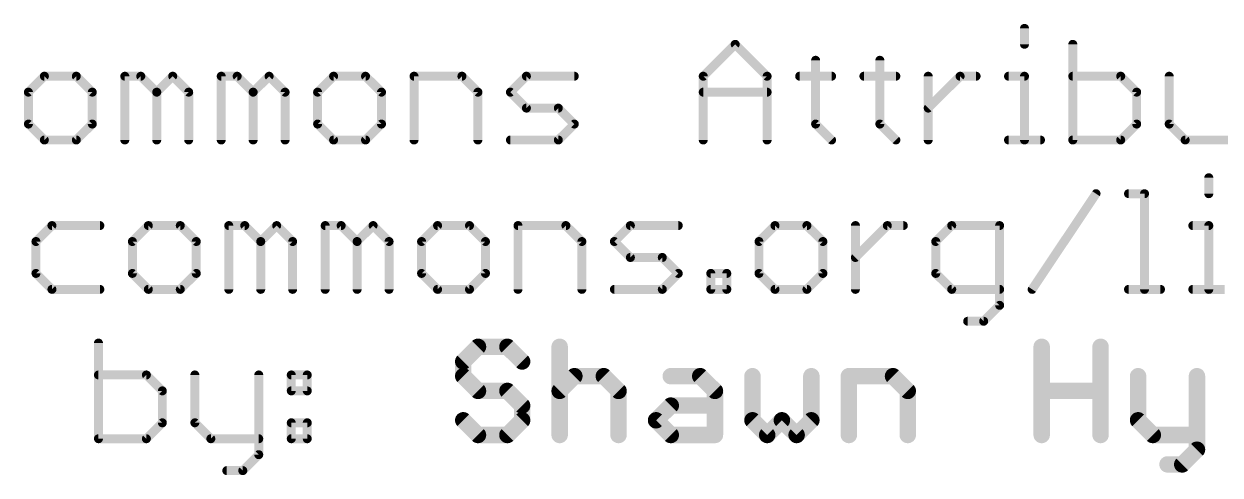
# Model space of a CAD drawing. Extents: x -38 to 87, y -12 to 48.
# Drawn here: x 24.43 to 44.74, y -11.97 to -4.3 of the extents above; entities that cross this region are included whole.
import ezdxf

# ---------------------------------------------------------------- set-up
doc = ezdxf.new("R2010")
doc.units = 0
doc.layers.add('51', color=53, linetype='CONTINUOUS')

msp = doc.modelspace()

# ---------------------------------------------------------------- linework, layer by layer
at = {"layer": '51'}
for points, const_width in [([(41.4207, -4.3756), (41.4207, -4.6468)], 0.1524), ([(35.9652, -5.1891), (36.5076, -4.6468)], 0.1524), ([(36.5076, -4.6468), (37.0499, -5.1891)], 0.1524), ([(42.241, -4.6468), (42.241, -6.2738)], 0.1524), ([(37.8736, -4.918), (37.8736, -6.0026)], 0.1524), ([(38.965, -4.918), (38.965, -6.0026)], 0.1524), ([(24.7763, -5.1891), (24.5051, -5.4603)], 0.1524), ([(25.3186, -5.1891), (24.7763, -5.1891)], 0.1524), ([(25.5898, -5.4603), (25.3186, -5.1891)], 0.1524), ([(26.1423, -6.2738), (26.1423, -5.1891)], 0.1524), ([(26.1423, -5.1891), (26.4135, -5.1891)], 0.1524), ([(26.4135, -5.1891), (26.6846, -5.4603)], 0.1524), ([(26.6846, -5.4603), (26.9558, -5.1891)], 0.1524), ([(26.9558, -5.1891), (27.227, -5.4603)], 0.1524), ([(27.7795, -6.2738), (27.7795, -5.1891)], 0.1524), ([(27.7795, -5.1891), (28.0506, -5.1891)], 0.1524), ([(28.0506, -5.1891), (28.3218, -5.4603)], 0.1524), ([(28.3218, -5.4603), (28.5929, -5.1891)], 0.1524), ([(28.5929, -5.1891), (28.8641, -5.4603)], 0.1524), ([(29.6878, -5.1891), (29.4166, -5.4603)], 0.1524), ([(30.2301, -5.1891), (29.6878, -5.1891)], 0.1524), ([(30.5013, -5.4603), (30.2301, -5.1891)], 0.1524), ([(31.0538, -6.2738), (31.0538, -5.1891)], 0.1524), ([(31.0538, -5.1891), (31.8673, -5.1891)], 0.1524), ([(31.8673, -5.1891), (32.1384, -5.4603)], 0.1524), ([(32.6909, -5.4603), (32.9621, -5.1891)], 0.1524), ([(32.9621, -5.1891), (33.7756, -5.1891)], 0.1524), ([(35.9652, -6.2738), (35.9652, -5.1891)], 0.1524), ([(37.0499, -5.1891), (37.0499, -6.2738)], 0.1524), ([(37.6024, -5.1891), (38.1447, -5.1891)], 0.1524), ([(38.6938, -5.1891), (39.2362, -5.1891)], 0.1524), ([(39.7853, -6.2738), (39.7853, -5.1891)], 0.1524), ([(39.7853, -5.7315), (40.3276, -5.1891)], 0.1524), ([(40.3276, -5.1891), (40.5988, -5.1891)], 0.1524), ([(41.1496, -5.1891), (41.4207, -5.1891)], 0.1524), ([(41.4207, -5.1891), (41.4207, -6.2738)], 0.1524), ([(43.0545, -5.1891), (42.241, -5.1891)], 0.1524), ([(43.3257, -5.4603), (43.0545, -5.1891)], 0.1524), ([(43.8782, -5.1891), (43.8782, -6.0026)], 0.1524), ([(24.5051, -5.4603), (24.5051, -6.0026)], 0.1524), ([(25.5898, -6.0026), (25.5898, -5.4603)], 0.1524), ([(26.6846, -5.4603), (26.6846, -6.2738)], 0.1524), ([(27.227, -5.4603), (27.227, -6.2738)], 0.1524), ([(28.3218, -5.4603), (28.3218, -6.2738)], 0.1524), ([(28.8641, -5.4603), (28.8641, -6.2738)], 0.1524), ([(29.4166, -5.4603), (29.4166, -6.0026)], 0.1524), ([(30.5013, -6.0026), (30.5013, -5.4603)], 0.1524), ([(32.1384, -5.4603), (32.1384, -6.2738)], 0.1524), ([(32.9621, -5.7315), (32.6909, -5.4603)], 0.1524), ([(35.9652, -5.4603), (37.0499, -5.4603)], 0.1524), ([(43.3257, -6.0026), (43.3257, -5.4603)], 0.1524), ([(33.5044, -5.7315), (32.9621, -5.7315)], 0.1524), ([(33.7756, -6.0026), (33.5044, -5.7315)], 0.1524), ([(24.5051, -6.0026), (24.7763, -6.2738)], 0.1524), ([(25.3186, -6.2738), (25.5898, -6.0026)], 0.1524), ([(29.4166, -6.0026), (29.6878, -6.2738)], 0.1524), ([(30.2301, -6.2738), (30.5013, -6.0026)], 0.1524), ([(33.5044, -6.2738), (33.7756, -6.0026)], 0.1524), ([(37.8736, -6.0026), (38.1447, -6.2738)], 0.1524), ([(38.965, -6.0026), (39.2362, -6.2738)], 0.1524), ([(43.0545, -6.2738), (43.3257, -6.0026)], 0.1524), ([(43.8782, -6.0026), (44.1493, -6.2738)], 0.1524), ([(24.7763, -6.2738), (25.3186, -6.2738)], 0.1524), ([(29.6878, -6.2738), (30.2301, -6.2738)], 0.1524), ([(32.6909, -6.2738), (33.5044, -6.2738)], 0.1524), ([(41.1496, -6.2738), (41.6919, -6.2738)], 0.1524), ([(42.241, -6.2738), (43.0545, -6.2738)], 0.1524), ([(44.1493, -6.2738), (44.9628, -6.2738)], 0.1524), ([(44.5506, -6.9156), (44.5506, -7.1868)], 0.1524), ([(41.5508, -8.8138), (42.6355, -7.1868)], 0.1524), ([(43.188, -7.1868), (43.4591, -7.1868)], 0.1524), ([(43.4591, -7.1868), (43.4591, -8.8138)], 0.1524), ([(24.9047, -7.7291), (24.6335, -8.0003)], 0.1524), ([(25.7182, -7.7291), (24.9047, -7.7291)], 0.1524), ([(26.5419, -7.7291), (26.2707, -8.0003)], 0.1524), ([(27.0842, -7.7291), (26.5419, -7.7291)], 0.1524), ([(27.3554, -8.0003), (27.0842, -7.7291)], 0.1524), ([(27.9079, -8.8138), (27.9079, -7.7291)], 0.1524), ([(27.9079, -7.7291), (28.179, -7.7291)], 0.1524), ([(28.179, -7.7291), (28.4502, -8.0003)], 0.1524), ([(28.4502, -8.0003), (28.7214, -7.7291)], 0.1524), ([(28.7214, -7.7291), (28.9925, -8.0003)], 0.1524), ([(29.545, -8.8138), (29.545, -7.7291)], 0.1524), ([(29.545, -7.7291), (29.8162, -7.7291)], 0.1524), ([(29.8162, -7.7291), (30.0873, -8.0003)], 0.1524), ([(30.0873, -8.0003), (30.3585, -7.7291)], 0.1524), ([(30.3585, -7.7291), (30.6297, -8.0003)], 0.1524), ([(31.4533, -7.7291), (31.1822, -8.0003)], 0.1524), ([(31.9957, -7.7291), (31.4533, -7.7291)], 0.1524), ([(32.2668, -8.0003), (31.9957, -7.7291)], 0.1524), ([(32.8193, -8.8138), (32.8193, -7.7291)], 0.1524), ([(32.8193, -7.7291), (33.6328, -7.7291)], 0.1524), ([(33.6328, -7.7291), (33.904, -8.0003)], 0.1524), ([(34.4565, -8.0003), (34.7276, -7.7291)], 0.1524), ([(34.7276, -7.7291), (35.5411, -7.7291)], 0.1524), ([(37.1834, -7.7291), (36.9122, -8.0003)], 0.1524), ([(37.7257, -7.7291), (37.1834, -7.7291)], 0.1524), ([(37.9969, -8.0003), (37.7257, -7.7291)], 0.1524), ([(38.5494, -8.8138), (38.5494, -7.7291)], 0.1524), ([(38.5494, -8.2715), (39.0917, -7.7291)], 0.1524), ([(39.0917, -7.7291), (39.3629, -7.7291)], 0.1524), ([(40.1848, -7.7291), (39.9137, -8.0003)], 0.1524), ([(40.9983, -7.7291), (40.1848, -7.7291)], 0.1524), ([(40.9983, -9.085), (40.9983, -7.7291)], 0.1524), ([(44.2794, -7.7291), (44.5506, -7.7291)], 0.1524), ([(44.5506, -7.7291), (44.5506, -8.8138)], 0.1524), ([(24.6335, -8.0003), (24.6335, -8.5426)], 0.1524), ([(26.2707, -8.0003), (26.2707, -8.5426)], 0.1524), ([(27.3554, -8.5426), (27.3554, -8.0003)], 0.1524), ([(28.4502, -8.0003), (28.4502, -8.8138)], 0.1524), ([(28.9925, -8.0003), (28.9925, -8.8138)], 0.1524), ([(30.0873, -8.0003), (30.0873, -8.8138)], 0.1524), ([(30.6297, -8.0003), (30.6297, -8.8138)], 0.1524), ([(31.1822, -8.0003), (31.1822, -8.5426)], 0.1524), ([(32.2668, -8.5426), (32.2668, -8.0003)], 0.1524), ([(33.904, -8.0003), (33.904, -8.8138)], 0.1524), ([(34.7276, -8.2715), (34.4565, -8.0003)], 0.1524), ([(36.9122, -8.0003), (36.9122, -8.5426)], 0.1524), ([(37.9969, -8.5426), (37.9969, -8.0003)], 0.1524), ([(39.9137, -8.0003), (39.9137, -8.5426)], 0.1524), ([(35.27, -8.2715), (34.7276, -8.2715)], 0.1524), ([(35.5411, -8.5426), (35.27, -8.2715)], 0.1524), ([(24.6335, -8.5426), (24.9047, -8.8138)], 0.1524), ([(26.2707, -8.5426), (26.5419, -8.8138)], 0.1524), ([(27.0842, -8.8138), (27.3554, -8.5426)], 0.1524), ([(31.1822, -8.5426), (31.4533, -8.8138)], 0.1524), ([(31.9957, -8.8138), (32.2668, -8.5426)], 0.1524), ([(35.27, -8.8138), (35.5411, -8.5426)], 0.1524), ([(36.0936, -8.8138), (36.0936, -8.5426)], 0.1524), ([(36.0936, -8.5426), (36.3648, -8.5426)], 0.1524), ([(36.3648, -8.5426), (36.3648, -8.8138)], 0.1524), ([(36.9122, -8.5426), (37.1834, -8.8138)], 0.1524), ([(37.7257, -8.8138), (37.9969, -8.5426)], 0.1524), ([(39.9137, -8.5426), (40.1848, -8.8138)], 0.1524), ([(24.9047, -8.8138), (25.7182, -8.8138)], 0.1524), ([(26.5419, -8.8138), (27.0842, -8.8138)], 0.1524), ([(31.4533, -8.8138), (31.9957, -8.8138)], 0.1524), ([(34.4565, -8.8138), (35.27, -8.8138)], 0.1524), ([(36.3648, -8.8138), (36.0936, -8.8138)], 0.1524), ([(37.1834, -8.8138), (37.7257, -8.8138)], 0.1524), ([(40.1848, -8.8138), (40.9983, -8.8138)], 0.1524), ([(43.188, -8.8138), (43.7303, -8.8138)], 0.1524), ([(44.2794, -8.8138), (44.8217, -8.8138)], 0.1524), ([(40.7272, -9.3561), (40.9983, -9.085)], 0.1524), ([(40.456, -9.3561), (40.7272, -9.3561)], 0.1524), ([(25.6949, -9.7268), (25.6949, -11.3538)], 0.1524), ([(32.1397, -9.7904), (31.8897, -10.0404)], 0.2794), ([(32.6396, -9.7904), (32.1397, -9.7904)], 0.2794), ([(32.8896, -10.0404), (32.6396, -9.7904)], 0.2794), ([(33.5269, -9.7904), (33.5269, -11.2903)], 0.2794), ([(41.7126, -11.2903), (41.7126, -9.7904)], 0.2794), ([(42.7126, -9.7904), (42.7126, -11.2903)], 0.2794), ([(31.8897, -10.0404), (31.8897, -10.2904)], 0.2794), ([(31.8897, -10.2904), (32.1397, -10.5404)], 0.2794), ([(33.5269, -10.5404), (33.7768, -10.2904)], 0.2794), ([(33.7768, -10.2904), (34.2768, -10.2904)], 0.2794), ([(34.2768, -10.2904), (34.5268, -10.5404)], 0.2794), ([(35.414, -10.2904), (35.914, -10.2904)], 0.2794), ([(35.914, -10.2904), (36.1639, -10.5404)], 0.2794), ([(36.8012, -10.2904), (36.8012, -11.0403)], 0.2794), ([(37.8011, -11.0403), (37.8011, -10.2904)], 0.2794), ([(38.4383, -11.2903), (38.4383, -10.2904)], 0.2794), ([(38.4383, -10.2904), (39.1883, -10.2904)], 0.2794), ([(39.1883, -10.2904), (39.4382, -10.5404)], 0.2794), ([(43.3498, -10.2904), (43.3498, -11.0403)], 0.2794), ([(44.3497, -10.2904), (44.3497, -11.5403)], 0.2794), ([(26.5084, -10.2691), (25.6949, -10.2691)], 0.1524), ([(26.7795, -10.5403), (26.5084, -10.2691)], 0.1524), ([(27.332, -10.2691), (27.332, -11.0826)], 0.1524), ([(28.4167, -10.2691), (28.4167, -11.625)], 0.1524), ([(28.9692, -10.2691), (29.2404, -10.2691)], 0.1524), ([(28.9692, -10.5403), (28.9692, -10.2691)], 0.1524), ([(29.2404, -10.2691), (29.2404, -10.5403)], 0.1524), ([(26.7795, -11.0826), (26.7795, -10.5403)], 0.1524), ([(29.2404, -10.5403), (28.9692, -10.5403)], 0.1524), ([(32.1397, -10.5404), (32.6396, -10.5404)], 0.2794), ([(32.6396, -10.5404), (32.8896, -10.7903)], 0.2794), ([(34.5268, -10.5404), (34.5268, -11.2903)], 0.2794), ([(36.1639, -10.5404), (36.1639, -11.2903)], 0.2794), ([(39.4382, -10.5404), (39.4382, -11.2903)], 0.2794), ([(41.7126, -10.5404), (42.7126, -10.5404)], 0.2794), ([(32.8896, -10.7903), (32.8896, -11.0403)], 0.2794), ([(35.164, -11.0403), (35.414, -10.7903)], 0.2794), ([(35.414, -10.7903), (36.1639, -10.7903)], 0.2794), ([(32.1397, -11.2903), (31.8897, -11.0403)], 0.2794), ([(32.8896, -11.0403), (32.6396, -11.2903)], 0.2794), ([(35.414, -11.2903), (35.164, -11.0403)], 0.2794), ([(36.8012, -11.0403), (37.0511, -11.2903)], 0.2794), ([(37.0511, -11.2903), (37.3011, -11.0403)], 0.2794), ([(37.3011, -11.0403), (37.5511, -11.2903)], 0.2794), ([(37.5511, -11.2903), (37.8011, -11.0403)], 0.2794), ([(43.3498, -11.0403), (43.5998, -11.2903)], 0.2794), ([(26.5084, -11.3538), (26.7795, -11.0826)], 0.1524), ([(27.332, -11.0826), (27.6032, -11.3538)], 0.1524), ([(28.9692, -11.0826), (29.2404, -11.0826)], 0.1524), ([(28.9692, -11.3538), (28.9692, -11.0826)], 0.1524), ([(29.2404, -11.0826), (29.2404, -11.3538)], 0.1524), ([(32.6396, -11.2903), (32.1397, -11.2903)], 0.2794), ([(36.1639, -11.2903), (35.414, -11.2903)], 0.2794), ([(43.5998, -11.2903), (44.3497, -11.2903)], 0.2794), ([(25.6949, -11.3538), (26.5084, -11.3538)], 0.1524), ([(27.6032, -11.3538), (28.4167, -11.3538)], 0.1524), ([(29.2404, -11.3538), (28.9692, -11.3538)], 0.1524), ([(28.4167, -11.625), (28.1455, -11.8961)], 0.1524), ([(44.3497, -11.5403), (44.0997, -11.7903)], 0.2794), ([(44.0997, -11.7903), (43.8498, -11.7903)], 0.2794), ([(28.1455, -11.8961), (27.8744, -11.8961)], 0.1524)]:
    msp.add_lwpolyline(points, dxfattribs=dict(at, const_width=const_width))
for points, const_width in [([(41.4588, -4.3756, 1), (41.3826, -4.3756)], 0.0762), ([(36.5345, -4.6199, 1), (36.4806, -4.6738)], 0.0762), ([(36.5345, -4.6738, 1), (36.4806, -4.6199)], 0.0762), ([(41.3826, -4.6468, 1), (41.4588, -4.6468)], 0.0762), ([(42.2791, -4.6468, 1), (42.2029, -4.6468)], 0.0762), ([(37.9117, -4.918, 1), (37.8355, -4.918)], 0.0762), ([(39.0031, -4.918, 1), (38.9269, -4.918)], 0.0762), ([(24.7763, -5.151, 1), (24.7763, -5.2272)], 0.0762), ([(24.8032, -5.2161, 1), (24.7494, -5.1622)], 0.0762), ([(25.3456, -5.1622, 1), (25.2917, -5.2161)], 0.0762), ([(25.3186, -5.2272, 1), (25.3186, -5.151)], 0.0762), ([(26.1804, -5.1891, 1), (26.1042, -5.1891)], 0.0762), ([(26.1423, -5.151, 1), (26.1423, -5.2272)], 0.0762), ([(26.4404, -5.1622, 1), (26.3865, -5.2161)], 0.0762), ([(26.4135, -5.2272, 1), (26.4135, -5.151)], 0.0762), ([(26.9827, -5.1622, 1), (26.9288, -5.2161)], 0.0762), ([(26.9827, -5.2161, 1), (26.9288, -5.1622)], 0.0762), ([(27.8176, -5.1891, 1), (27.7414, -5.1891)], 0.0762), ([(27.7795, -5.151, 1), (27.7795, -5.2272)], 0.0762), ([(28.0776, -5.1622, 1), (28.0237, -5.2161)], 0.0762), ([(28.0506, -5.2272, 1), (28.0506, -5.151)], 0.0762), ([(28.6199, -5.1622, 1), (28.566, -5.2161)], 0.0762), ([(28.6199, -5.2161, 1), (28.566, -5.1622)], 0.0762), ([(29.6878, -5.151, 1), (29.6878, -5.2272)], 0.0762), ([(29.7147, -5.2161, 1), (29.6608, -5.1622)], 0.0762), ([(30.257, -5.1622, 1), (30.2032, -5.2161)], 0.0762), ([(30.2301, -5.2272, 1), (30.2301, -5.151)], 0.0762), ([(31.0919, -5.1891, 1), (31.0157, -5.1891)], 0.0762), ([(31.0538, -5.151, 1), (31.0538, -5.2272)], 0.0762), ([(31.8942, -5.1622, 1), (31.8403, -5.2161)], 0.0762), ([(31.8673, -5.2272, 1), (31.8673, -5.151)], 0.0762), ([(32.9621, -5.151, 1), (32.9621, -5.2272)], 0.0762), ([(32.989, -5.2161, 1), (32.9351, -5.1622)], 0.0762), ([(33.7756, -5.2272, 1), (33.7756, -5.151)], 0.0762), ([(36.0033, -5.1891, 1), (35.9271, -5.1891)], 0.0762), ([(35.9383, -5.1622, 1), (35.9922, -5.2161)], 0.0762), ([(37.088, -5.1891, 1), (37.0118, -5.1891)], 0.0762), ([(37.0229, -5.2161, 1), (37.0768, -5.1622)], 0.0762), ([(37.6024, -5.151, 1), (37.6024, -5.2272)], 0.0762), ([(38.1447, -5.2272, 1), (38.1447, -5.151)], 0.0762), ([(38.6938, -5.151, 1), (38.6938, -5.2272)], 0.0762), ([(39.2362, -5.2272, 1), (39.2362, -5.151)], 0.0762), ([(39.8234, -5.1891, 1), (39.7472, -5.1891)], 0.0762), ([(40.3276, -5.151, 1), (40.3276, -5.2272)], 0.0762), ([(40.3545, -5.2161, 1), (40.3006, -5.1622)], 0.0762), ([(40.5988, -5.2272, 1), (40.5988, -5.151)], 0.0762), ([(41.1496, -5.151, 1), (41.1496, -5.2272)], 0.0762), ([(41.4588, -5.1891, 1), (41.3826, -5.1891)], 0.0762), ([(41.4207, -5.2272, 1), (41.4207, -5.151)], 0.0762), ([(42.241, -5.151, 1), (42.241, -5.2272)], 0.0762), ([(43.0814, -5.1622, 1), (43.0275, -5.2161)], 0.0762), ([(43.0545, -5.2272, 1), (43.0545, -5.151)], 0.0762), ([(43.9163, -5.1891, 1), (43.8401, -5.1891)], 0.0762), ([(24.5432, -5.4603, 1), (24.467, -5.4603)], 0.0762), ([(24.4782, -5.4334, 1), (24.5321, -5.4872)], 0.0762), ([(25.6279, -5.4603, 1), (25.5517, -5.4603)], 0.0762), ([(25.5629, -5.4872, 1), (25.6167, -5.4334)], 0.0762), ([(26.7227, -5.4603, 1), (26.6465, -5.4603)], 0.0762), ([(26.6577, -5.4334, 1), (26.7116, -5.4872)], 0.0762), ([(26.6577, -5.4872, 1), (26.7116, -5.4334)], 0.0762), ([(27.2651, -5.4603, 1), (27.1889, -5.4603)], 0.0762), ([(27.2, -5.4872, 1), (27.2539, -5.4334)], 0.0762), ([(28.3599, -5.4603, 1), (28.2837, -5.4603)], 0.0762), ([(28.2948, -5.4334, 1), (28.3487, -5.4872)], 0.0762), ([(28.2948, -5.4872, 1), (28.3487, -5.4334)], 0.0762), ([(28.9022, -5.4603, 1), (28.826, -5.4603)], 0.0762), ([(28.8372, -5.4872, 1), (28.8911, -5.4334)], 0.0762), ([(29.4547, -5.4603, 1), (29.3785, -5.4603)], 0.0762), ([(29.3897, -5.4334, 1), (29.4435, -5.4872)], 0.0762), ([(30.5394, -5.4603, 1), (30.4632, -5.4603)], 0.0762), ([(30.4743, -5.4872, 1), (30.5282, -5.4334)], 0.0762), ([(32.1765, -5.4603, 1), (32.1003, -5.4603)], 0.0762), ([(32.1115, -5.4872, 1), (32.1654, -5.4334)], 0.0762), ([(32.7179, -5.4334, 1), (32.664, -5.4872)], 0.0762), ([(32.664, -5.4334, 1), (32.7179, -5.4872)], 0.0762), ([(35.9652, -5.4222, 1), (35.9652, -5.4984)], 0.0762), ([(37.0499, -5.4984, 1), (37.0499, -5.4222)], 0.0762), ([(43.3638, -5.4603, 1), (43.2876, -5.4603)], 0.0762), ([(43.2987, -5.4872, 1), (43.3526, -5.4334)], 0.0762), ([(32.9621, -5.6934, 1), (32.9621, -5.7696)], 0.0762), ([(32.9351, -5.7584, 1), (32.989, -5.7045)], 0.0762), ([(33.5314, -5.7045, 1), (33.4775, -5.7584)], 0.0762), ([(33.5044, -5.7696, 1), (33.5044, -5.6934)], 0.0762), ([(39.7583, -5.7045, 1), (39.8122, -5.7584)], 0.0762), ([(24.5321, -5.9757, 1), (24.4782, -6.0296)], 0.0762), ([(24.467, -6.0026, 1), (24.5432, -6.0026)], 0.0762), ([(25.5517, -6.0026, 1), (25.6279, -6.0026)], 0.0762), ([(25.6167, -6.0296, 1), (25.5629, -5.9757)], 0.0762), ([(29.4435, -5.9757, 1), (29.3897, -6.0296)], 0.0762), ([(29.3785, -6.0026, 1), (29.4547, -6.0026)], 0.0762), ([(30.4632, -6.0026, 1), (30.5394, -6.0026)], 0.0762), ([(30.5282, -6.0296, 1), (30.4743, -5.9757)], 0.0762), ([(33.8025, -6.0296, 1), (33.7486, -5.9757)], 0.0762), ([(33.7486, -6.0296, 1), (33.8025, -5.9757)], 0.0762), ([(37.9005, -5.9757, 1), (37.8466, -6.0296)], 0.0762), ([(37.8355, -6.0026, 1), (37.9117, -6.0026)], 0.0762), ([(38.9919, -5.9757, 1), (38.938, -6.0296)], 0.0762), ([(38.9269, -6.0026, 1), (39.0031, -6.0026)], 0.0762), ([(43.2876, -6.0026, 1), (43.3638, -6.0026)], 0.0762), ([(43.3526, -6.0296, 1), (43.2987, -5.9757)], 0.0762), ([(43.9051, -5.9757, 1), (43.8512, -6.0296)], 0.0762), ([(43.8401, -6.0026, 1), (43.9163, -6.0026)], 0.0762), ([(24.7763, -6.2357, 1), (24.7763, -6.3119)], 0.0762), ([(24.7494, -6.3007, 1), (24.8032, -6.2469)], 0.0762), ([(25.2917, -6.2469, 1), (25.3456, -6.3007)], 0.0762), ([(25.3186, -6.3119, 1), (25.3186, -6.2357)], 0.0762), ([(26.1042, -6.2738, 1), (26.1804, -6.2738)], 0.0762), ([(26.6465, -6.2738, 1), (26.7227, -6.2738)], 0.0762), ([(27.1889, -6.2738, 1), (27.2651, -6.2738)], 0.0762), ([(27.7414, -6.2738, 1), (27.8176, -6.2738)], 0.0762), ([(28.2837, -6.2738, 1), (28.3599, -6.2738)], 0.0762), ([(28.826, -6.2738, 1), (28.9022, -6.2738)], 0.0762), ([(29.6878, -6.2357, 1), (29.6878, -6.3119)], 0.0762), ([(29.6608, -6.3007, 1), (29.7147, -6.2469)], 0.0762), ([(30.2032, -6.2469, 1), (30.257, -6.3007)], 0.0762), ([(30.2301, -6.3119, 1), (30.2301, -6.2357)], 0.0762), ([(31.0157, -6.2738, 1), (31.0919, -6.2738)], 0.0762), ([(32.1003, -6.2738, 1), (32.1765, -6.2738)], 0.0762), ([(32.6909, -6.2357, 1), (32.6909, -6.3119)], 0.0762), ([(33.4775, -6.2469, 1), (33.5314, -6.3007)], 0.0762), ([(33.5044, -6.3119, 1), (33.5044, -6.2357)], 0.0762), ([(35.9271, -6.2738, 1), (36.0033, -6.2738)], 0.0762), ([(37.0118, -6.2738, 1), (37.088, -6.2738)], 0.0762), ([(38.1178, -6.3007, 1), (38.1717, -6.2469)], 0.0762), ([(39.2092, -6.3007, 1), (39.2631, -6.2469)], 0.0762), ([(39.7472, -6.2738, 1), (39.8234, -6.2738)], 0.0762), ([(41.1496, -6.2357, 1), (41.1496, -6.3119)], 0.0762), ([(41.3826, -6.2738, 1), (41.4588, -6.2738)], 0.0762), ([(41.6919, -6.3119, 1), (41.6919, -6.2357)], 0.0762), ([(42.241, -6.2357, 1), (42.241, -6.3119)], 0.0762), ([(42.2029, -6.2738, 1), (42.2791, -6.2738)], 0.0762), ([(43.0276, -6.2469, 1), (43.0814, -6.3007)], 0.0762), ([(43.0545, -6.3119, 1), (43.0545, -6.2357)], 0.0762), ([(44.1493, -6.2357, 1), (44.1493, -6.3119)], 0.0762), ([(44.1224, -6.3007, 1), (44.1763, -6.2469)], 0.0762), ([(44.5887, -6.9156, 1), (44.5125, -6.9156)], 0.0762), ([(42.6672, -7.2079, 1), (42.6038, -7.1657)], 0.0762), ([(43.188, -7.1487, 1), (43.188, -7.2249)], 0.0762), ([(43.4972, -7.1868, 1), (43.421, -7.1868)], 0.0762), ([(43.4591, -7.2249, 1), (43.4591, -7.1487)], 0.0762), ([(44.5125, -7.1868, 1), (44.5887, -7.1868)], 0.0762), ([(24.9047, -7.691, 1), (24.9047, -7.7672)], 0.0762), ([(24.9316, -7.7561, 1), (24.8778, -7.7022)], 0.0762), ([(25.7182, -7.7672, 1), (25.7182, -7.691)], 0.0762), ([(26.5419, -7.691, 1), (26.5419, -7.7672)], 0.0762), ([(26.5688, -7.7561, 1), (26.5149, -7.7022)], 0.0762), ([(27.1111, -7.7022, 1), (27.0573, -7.7561)], 0.0762), ([(27.0842, -7.7672, 1), (27.0842, -7.691)], 0.0762), ([(27.946, -7.7291, 1), (27.8698, -7.7291)], 0.0762), ([(27.9079, -7.691, 1), (27.9079, -7.7672)], 0.0762), ([(28.206, -7.7022, 1), (28.1521, -7.7561)], 0.0762), ([(28.179, -7.7672, 1), (28.179, -7.691)], 0.0762), ([(28.7483, -7.7022, 1), (28.6944, -7.7561)], 0.0762), ([(28.7483, -7.7561, 1), (28.6944, -7.7022)], 0.0762), ([(29.5831, -7.7291, 1), (29.5069, -7.7291)], 0.0762), ([(29.545, -7.691, 1), (29.545, -7.7672)], 0.0762), ([(29.8431, -7.7022, 1), (29.7892, -7.7561)], 0.0762), ([(29.8162, -7.7672, 1), (29.8162, -7.691)], 0.0762), ([(30.3854, -7.7022, 1), (30.3316, -7.7561)], 0.0762), ([(30.3854, -7.7561, 1), (30.3316, -7.7022)], 0.0762), ([(31.4533, -7.691, 1), (31.4533, -7.7672)], 0.0762), ([(31.4803, -7.7561, 1), (31.4264, -7.7022)], 0.0762), ([(32.0226, -7.7022, 1), (31.9687, -7.7561)], 0.0762), ([(31.9957, -7.7672, 1), (31.9957, -7.691)], 0.0762), ([(32.8574, -7.7291, 1), (32.7812, -7.7291)], 0.0762), ([(32.8193, -7.691, 1), (32.8193, -7.7672)], 0.0762), ([(33.6598, -7.7022, 1), (33.6059, -7.7561)], 0.0762), ([(33.6328, -7.7672, 1), (33.6328, -7.691)], 0.0762), ([(34.7276, -7.691, 1), (34.7276, -7.7672)], 0.0762), ([(34.7546, -7.7561, 1), (34.7007, -7.7022)], 0.0762), ([(35.5411, -7.7672, 1), (35.5411, -7.691)], 0.0762), ([(37.1834, -7.691, 1), (37.1834, -7.7672)], 0.0762), ([(37.2103, -7.7561, 1), (37.1564, -7.7022)], 0.0762), ([(37.7527, -7.7022, 1), (37.6988, -7.7561)], 0.0762), ([(37.7257, -7.7672, 1), (37.7257, -7.691)], 0.0762), ([(38.5875, -7.7291, 1), (38.5113, -7.7291)], 0.0762), ([(39.0917, -7.691, 1), (39.0917, -7.7672)], 0.0762), ([(39.1186, -7.7561, 1), (39.0648, -7.7022)], 0.0762), ([(39.3629, -7.7672, 1), (39.3629, -7.691)], 0.0762), ([(40.1848, -7.691, 1), (40.1848, -7.7672)], 0.0762), ([(40.2118, -7.7561, 1), (40.1579, -7.7022)], 0.0762), ([(41.0364, -7.7291, 1), (40.9602, -7.7291)], 0.0762), ([(40.9983, -7.7672, 1), (40.9983, -7.691)], 0.0762), ([(44.2794, -7.691, 1), (44.2794, -7.7672)], 0.0762), ([(44.5887, -7.7291, 1), (44.5125, -7.7291)], 0.0762), ([(44.5506, -7.7672, 1), (44.5506, -7.691)], 0.0762), ([(24.6716, -8.0003, 1), (24.5954, -8.0003)], 0.0762), ([(24.6066, -7.9734, 1), (24.6605, -8.0272)], 0.0762), ([(26.3088, -8.0003, 1), (26.2326, -8.0003)], 0.0762), ([(26.2438, -7.9734, 1), (26.2976, -8.0272)], 0.0762), ([(27.3935, -8.0003, 1), (27.3173, -8.0003)], 0.0762), ([(27.3284, -8.0272, 1), (27.3823, -7.9734)], 0.0762), ([(28.4883, -8.0003, 1), (28.4121, -8.0003)], 0.0762), ([(28.4232, -7.9734, 1), (28.4771, -8.0272)], 0.0762), ([(28.4232, -8.0272, 1), (28.4771, -7.9734)], 0.0762), ([(29.0306, -8.0003, 1), (28.9544, -8.0003)], 0.0762), ([(28.9656, -8.0272, 1), (29.0195, -7.9734)], 0.0762), ([(30.1254, -8.0003, 1), (30.0492, -8.0003)], 0.0762), ([(30.0604, -7.9734, 1), (30.1143, -8.0272)], 0.0762), ([(30.0604, -8.0272, 1), (30.1143, -7.9734)], 0.0762), ([(30.6678, -8.0003, 1), (30.5916, -8.0003)], 0.0762), ([(30.6027, -8.0272, 1), (30.6566, -7.9734)], 0.0762), ([(31.2203, -8.0003, 1), (31.1441, -8.0003)], 0.0762), ([(31.1552, -7.9734, 1), (31.2091, -8.0272)], 0.0762), ([(32.3049, -8.0003, 1), (32.2287, -8.0003)], 0.0762), ([(32.2399, -8.0272, 1), (32.2938, -7.9734)], 0.0762), ([(33.9421, -8.0003, 1), (33.8659, -8.0003)], 0.0762), ([(33.877, -8.0272, 1), (33.9309, -7.9734)], 0.0762), ([(34.4834, -7.9734, 1), (34.4295, -8.0272)], 0.0762), ([(34.4295, -7.9734, 1), (34.4834, -8.0272)], 0.0762), ([(36.9503, -8.0003, 1), (36.8741, -8.0003)], 0.0762), ([(36.8853, -7.9734, 1), (36.9392, -8.0272)], 0.0762), ([(38.035, -8.0003, 1), (37.9588, -8.0003)], 0.0762), ([(37.9699, -8.0272, 1), (38.0238, -7.9734)], 0.0762), ([(39.9518, -8.0003, 1), (39.8756, -8.0003)], 0.0762), ([(39.8867, -7.9734, 1), (39.9406, -8.0272)], 0.0762), ([(34.7276, -8.2334, 1), (34.7276, -8.3096)], 0.0762), ([(34.7007, -8.2984, 1), (34.7546, -8.2445)], 0.0762), ([(35.2969, -8.2445, 1), (35.243, -8.2984)], 0.0762), ([(35.27, -8.3096, 1), (35.27, -8.2334)], 0.0762), ([(38.5224, -8.2445, 1), (38.5763, -8.2984)], 0.0762), ([(24.6605, -8.5157, 1), (24.6066, -8.5696)], 0.0762), ([(24.5954, -8.5426, 1), (24.6716, -8.5426)], 0.0762), ([(26.2976, -8.5157, 1), (26.2438, -8.5696)], 0.0762), ([(26.2326, -8.5426, 1), (26.3088, -8.5426)], 0.0762), ([(27.3173, -8.5426, 1), (27.3935, -8.5426)], 0.0762), ([(27.3823, -8.5696, 1), (27.3284, -8.5157)], 0.0762), ([(31.2091, -8.5157, 1), (31.1552, -8.5696)], 0.0762), ([(31.1441, -8.5426, 1), (31.2203, -8.5426)], 0.0762), ([(32.2287, -8.5426, 1), (32.3049, -8.5426)], 0.0762), ([(32.2938, -8.5696, 1), (32.2399, -8.5157)], 0.0762), ([(35.5681, -8.5696, 1), (35.5142, -8.5157)], 0.0762), ([(35.5142, -8.5696, 1), (35.5681, -8.5157)], 0.0762), ([(36.1317, -8.5426, 1), (36.0555, -8.5426)], 0.0762), ([(36.0936, -8.5045, 1), (36.0936, -8.5807)], 0.0762), ([(36.4029, -8.5426, 1), (36.3267, -8.5426)], 0.0762), ([(36.3648, -8.5807, 1), (36.3648, -8.5045)], 0.0762), ([(36.9392, -8.5157, 1), (36.8853, -8.5696)], 0.0762), ([(36.8741, -8.5426, 1), (36.9503, -8.5426)], 0.0762), ([(37.9588, -8.5426, 1), (38.035, -8.5426)], 0.0762), ([(38.0238, -8.5696, 1), (37.9699, -8.5157)], 0.0762), ([(39.9406, -8.5157, 1), (39.8867, -8.5696)], 0.0762), ([(39.8756, -8.5426, 1), (39.9518, -8.5426)], 0.0762), ([(24.9047, -8.7757, 1), (24.9047, -8.8519)], 0.0762), ([(24.8778, -8.8407, 1), (24.9316, -8.7869)], 0.0762), ([(25.7182, -8.8519, 1), (25.7182, -8.7757)], 0.0762), ([(26.5419, -8.7757, 1), (26.5419, -8.8519)], 0.0762), ([(26.5149, -8.8407, 1), (26.5688, -8.7869)], 0.0762), ([(27.0573, -8.7869, 1), (27.1111, -8.8407)], 0.0762), ([(27.0842, -8.8519, 1), (27.0842, -8.7757)], 0.0762), ([(27.8698, -8.8138, 1), (27.946, -8.8138)], 0.0762), ([(28.4121, -8.8138, 1), (28.4883, -8.8138)], 0.0762), ([(28.9544, -8.8138, 1), (29.0306, -8.8138)], 0.0762), ([(29.5069, -8.8138, 1), (29.5831, -8.8138)], 0.0762), ([(30.0492, -8.8138, 1), (30.1254, -8.8138)], 0.0762), ([(30.5916, -8.8138, 1), (30.6678, -8.8138)], 0.0762), ([(31.4533, -8.7757, 1), (31.4533, -8.8519)], 0.0762), ([(31.4264, -8.8407, 1), (31.4803, -8.7869)], 0.0762), ([(31.9687, -8.7869, 1), (32.0226, -8.8407)], 0.0762), ([(31.9957, -8.8519, 1), (31.9957, -8.7757)], 0.0762), ([(32.7812, -8.8138, 1), (32.8574, -8.8138)], 0.0762), ([(33.8659, -8.8138, 1), (33.9421, -8.8138)], 0.0762), ([(34.4565, -8.7757, 1), (34.4565, -8.8519)], 0.0762), ([(35.243, -8.7869, 1), (35.2969, -8.8407)], 0.0762), ([(35.27, -8.8519, 1), (35.27, -8.7757)], 0.0762), ([(36.0936, -8.7757, 1), (36.0936, -8.8519)], 0.0762), ([(36.0555, -8.8138, 1), (36.1317, -8.8138)], 0.0762), ([(36.3267, -8.8138, 1), (36.4029, -8.8138)], 0.0762), ([(36.3648, -8.8519, 1), (36.3648, -8.7757)], 0.0762), ([(37.1834, -8.7757, 1), (37.1834, -8.8519)], 0.0762), ([(37.1564, -8.8407, 1), (37.2103, -8.7869)], 0.0762), ([(37.6988, -8.7869, 1), (37.7526, -8.8407)], 0.0762), ([(37.7257, -8.8519, 1), (37.7257, -8.7757)], 0.0762), ([(38.5113, -8.8138, 1), (38.5875, -8.8138)], 0.0762), ([(40.1848, -8.7757, 1), (40.1848, -8.8519)], 0.0762), ([(40.1579, -8.8407, 1), (40.2118, -8.7869)], 0.0762), ([(40.9983, -8.8519, 1), (40.9983, -8.7757)], 0.0762), ([(41.5191, -8.7927, 1), (41.5825, -8.8349)], 0.0762), ([(43.188, -8.7757, 1), (43.188, -8.8519)], 0.0762), ([(43.421, -8.8138, 1), (43.4972, -8.8138)], 0.0762), ([(43.7303, -8.8519, 1), (43.7303, -8.7757)], 0.0762), ([(44.2794, -8.7757, 1), (44.2794, -8.8519)], 0.0762), ([(44.5125, -8.8138, 1), (44.5887, -8.8138)], 0.0762), ([(40.9602, -9.085, 1), (41.0364, -9.085)], 0.0762), ([(41.0253, -9.1119, 1), (40.9714, -9.058)], 0.0762), ([(40.456, -9.318, 1), (40.456, -9.3942)], 0.0762), ([(40.7002, -9.3292, 1), (40.7541, -9.3831)], 0.0762), ([(40.7272, -9.3942, 1), (40.7272, -9.318)], 0.0762), ([(25.733, -9.7268, 1), (25.6568, -9.7268)], 0.0762), ([(32.1397, -9.7206, 1), (32.1397, -9.8603)], 0.1397), ([(32.1891, -9.8398, 1), (32.0903, -9.741)], 0.1397), ([(32.689, -9.741, 1), (32.5902, -9.8398)], 0.1397), ([(32.6396, -9.8603, 1), (32.6396, -9.7206)], 0.1397), ([(33.5967, -9.7904, 1), (33.457, -9.7904)], 0.1397), ([(41.7825, -9.7904, 1), (41.6428, -9.7904)], 0.1397), ([(42.7824, -9.7904, 1), (42.6427, -9.7904)], 0.1397), ([(31.8403, -9.991, 1), (31.9391, -10.0898)], 0.1397), ([(31.9596, -10.0404, 1), (31.8199, -10.0404)], 0.1397), ([(32.8402, -10.0898, 1), (32.939, -9.991)], 0.1397), ([(31.9391, -10.241, 1), (31.8403, -10.3398)], 0.1397), ([(33.7768, -10.2205, 1), (33.7768, -10.3602)], 0.1397), ([(33.8262, -10.3398, 1), (33.7274, -10.241)], 0.1397), ([(34.3262, -10.241, 1), (34.2274, -10.3398)], 0.1397), ([(34.2768, -10.3602, 1), (34.2768, -10.2205)], 0.1397), ([(35.414, -10.2205, 1), (35.414, -10.3602)], 0.1397), ([(35.9633, -10.241, 1), (35.8646, -10.3398)], 0.1397), ([(35.914, -10.3602, 1), (35.914, -10.2205)], 0.1397), ([(36.871, -10.2904, 1), (36.7313, -10.2904)], 0.1397), ([(37.8709, -10.2904, 1), (37.7312, -10.2904)], 0.1397), ([(38.4383, -10.2205, 1), (38.4383, -10.3602)], 0.1397), ([(38.5082, -10.2904, 1), (38.3685, -10.2904)], 0.1397), ([(39.2377, -10.241, 1), (39.1389, -10.3398)], 0.1397), ([(39.1883, -10.3602, 1), (39.1883, -10.2205)], 0.1397), ([(43.4196, -10.2904, 1), (43.2799, -10.2904)], 0.1397), ([(44.4196, -10.2904, 1), (44.2799, -10.2904)], 0.1397), ([(25.6949, -10.231, 1), (25.6949, -10.3072)], 0.0762), ([(26.5353, -10.2422, 1), (26.4814, -10.2961)], 0.0762), ([(26.5084, -10.3072, 1), (26.5084, -10.231)], 0.0762), ([(27.3701, -10.2691, 1), (27.2939, -10.2691)], 0.0762), ([(28.4548, -10.2691, 1), (28.3786, -10.2691)], 0.0762), ([(28.9692, -10.231, 1), (28.9692, -10.3072)], 0.0762), ([(29.0073, -10.2691, 1), (28.9311, -10.2691)], 0.0762), ([(29.2785, -10.2691, 1), (29.2023, -10.2691)], 0.0762), ([(29.2404, -10.3072, 1), (29.2404, -10.231)], 0.0762), ([(31.8199, -10.2904, 1), (31.9596, -10.2904)], 0.1397), ([(26.8176, -10.5403, 1), (26.7414, -10.5403)], 0.0762), ([(26.7526, -10.5672, 1), (26.8065, -10.5134)], 0.0762), ([(28.9692, -10.5022, 1), (28.9692, -10.5784)], 0.0762), ([(28.9311, -10.5403, 1), (29.0073, -10.5403)], 0.0762), ([(29.2023, -10.5403, 1), (29.2785, -10.5403)], 0.0762), ([(29.2404, -10.5784, 1), (29.2404, -10.5022)], 0.0762), ([(32.1397, -10.4705, 1), (32.1397, -10.6102)], 0.1397), ([(32.0903, -10.5898, 1), (32.1891, -10.491)], 0.1397), ([(32.689, -10.491, 1), (32.5902, -10.5898)], 0.1397), ([(32.6396, -10.6102, 1), (32.6396, -10.4705)], 0.1397), ([(33.4775, -10.491, 1), (33.5762, -10.5898)], 0.1397), ([(34.5966, -10.5404, 1), (34.4569, -10.5404)], 0.1397), ([(34.4774, -10.5898, 1), (34.5762, -10.491)], 0.1397), ([(36.2338, -10.5404, 1), (36.0941, -10.5404)], 0.1397), ([(36.1145, -10.5898, 1), (36.2133, -10.491)], 0.1397), ([(39.5081, -10.5404, 1), (39.3684, -10.5404)], 0.1397), ([(39.3889, -10.5898, 1), (39.4876, -10.491)], 0.1397), ([(41.7126, -10.4705, 1), (41.7126, -10.6102)], 0.1397), ([(42.7126, -10.6102, 1), (42.7126, -10.4705)], 0.1397), ([(32.9595, -10.7903, 1), (32.8198, -10.7903)], 0.1397), ([(32.8402, -10.8397, 1), (32.939, -10.7409)], 0.1397), ([(35.414, -10.7205, 1), (35.414, -10.8602)], 0.1397), ([(35.4634, -10.8397, 1), (35.3646, -10.7409)], 0.1397), ([(36.1639, -10.8602, 1), (36.1639, -10.7205)], 0.1397), ([(31.9391, -10.9909, 1), (31.8403, -11.0897)], 0.1397), ([(32.939, -11.0897, 1), (32.8402, -10.9909)], 0.1397), ([(35.2134, -10.9909, 1), (35.1146, -11.0897)], 0.1397), ([(35.1146, -10.9909, 1), (35.2134, -11.0897)], 0.1397), ([(36.8506, -10.9909, 1), (36.7518, -11.0897)], 0.1397), ([(37.3505, -10.9909, 1), (37.2517, -11.0897)], 0.1397), ([(37.3505, -11.0897, 1), (37.2517, -10.9909)], 0.1397), ([(37.8505, -11.0897, 1), (37.7517, -10.9909)], 0.1397), ([(43.3992, -10.9909, 1), (43.3004, -11.0897)], 0.1397), ([(26.7414, -11.0826, 1), (26.8176, -11.0826)], 0.0762), ([(26.8065, -11.1096, 1), (26.7526, -11.0557)], 0.0762), ([(27.359, -11.0557, 1), (27.3051, -11.1096)], 0.0762), ([(27.2939, -11.0826, 1), (27.3701, -11.0826)], 0.0762), ([(28.9692, -11.0445, 1), (28.9692, -11.1207)], 0.0762), ([(29.0073, -11.0826, 1), (28.9311, -11.0826)], 0.0762), ([(29.2785, -11.0826, 1), (29.2023, -11.0826)], 0.0762), ([(29.2404, -11.1207, 1), (29.2404, -11.0445)], 0.0762), ([(32.1397, -11.2204, 1), (32.1397, -11.3602)], 0.1397), ([(32.0903, -11.3397, 1), (32.1891, -11.2409)], 0.1397), ([(32.5902, -11.2409, 1), (32.689, -11.3397)], 0.1397), ([(32.6396, -11.3602, 1), (32.6396, -11.2204)], 0.1397), ([(32.8198, -11.0403, 1), (32.9595, -11.0403)], 0.1397), ([(35.414, -11.2204, 1), (35.414, -11.3602)], 0.1397), ([(35.3646, -11.3397, 1), (35.4634, -11.2409)], 0.1397), ([(36.1639, -11.3602, 1), (36.1639, -11.2204)], 0.1397), ([(36.7313, -11.0403, 1), (36.871, -11.0403)], 0.1397), ([(37.0018, -11.2409, 1), (37.1005, -11.3397)], 0.1397), ([(37.0018, -11.3397, 1), (37.1005, -11.2409)], 0.1397), ([(37.5017, -11.2409, 1), (37.6005, -11.3397)], 0.1397), ([(37.5017, -11.3397, 1), (37.6005, -11.2409)], 0.1397), ([(37.7312, -11.0403, 1), (37.8709, -11.0403)], 0.1397), ([(43.2799, -11.0403, 1), (43.4196, -11.0403)], 0.1397), ([(43.5998, -11.2204, 1), (43.5998, -11.3602)], 0.1397), ([(43.5504, -11.3397, 1), (43.6492, -11.2409)], 0.1397), ([(44.3497, -11.3602, 1), (44.3497, -11.2204)], 0.1397), ([(25.6949, -11.3157, 1), (25.6949, -11.3919)], 0.0762), ([(25.6568, -11.3538, 1), (25.733, -11.3538)], 0.0762), ([(26.4814, -11.3269, 1), (26.5353, -11.3807)], 0.0762), ([(26.5084, -11.3919, 1), (26.5084, -11.3157)], 0.0762), ([(27.6032, -11.3157, 1), (27.6032, -11.3919)], 0.0762), ([(27.5763, -11.3807, 1), (27.6301, -11.3269)], 0.0762), ([(28.4167, -11.3919, 1), (28.4167, -11.3157)], 0.0762), ([(28.9692, -11.3157, 1), (28.9692, -11.3919)], 0.0762), ([(28.9311, -11.3538, 1), (29.0073, -11.3538)], 0.0762), ([(29.2023, -11.3538, 1), (29.2785, -11.3538)], 0.0762), ([(29.2404, -11.3919, 1), (29.2404, -11.3157)], 0.0762), ([(33.457, -11.2903, 1), (33.5967, -11.2903)], 0.1397), ([(34.4569, -11.2903, 1), (34.5966, -11.2903)], 0.1397), ([(36.0941, -11.2903, 1), (36.2338, -11.2903)], 0.1397), ([(38.3685, -11.2903, 1), (38.5082, -11.2903)], 0.1397), ([(39.3684, -11.2903, 1), (39.5081, -11.2903)], 0.1397), ([(41.6428, -11.2903, 1), (41.7825, -11.2903)], 0.1397), ([(42.6427, -11.2903, 1), (42.7824, -11.2903)], 0.1397), ([(28.4436, -11.6519, 1), (28.3898, -11.598)], 0.0762), ([(44.2799, -11.5403, 1), (44.4196, -11.5403)], 0.1397), ([(44.3991, -11.5897, 1), (44.3003, -11.4909)], 0.1397), ([(28.3786, -11.625, 1), (28.4548, -11.625)], 0.0762), ([(43.8498, -11.7204, 1), (43.8498, -11.8601)], 0.1397), ([(44.0503, -11.7409, 1), (44.1491, -11.8397)], 0.1397), ([(44.0997, -11.8601, 1), (44.0997, -11.7204)], 0.1397), ([(27.8744, -11.858, 1), (27.8744, -11.9342)], 0.0762), ([(28.1186, -11.8692, 1), (28.1725, -11.9231)], 0.0762), ([(28.1455, -11.9342, 1), (28.1455, -11.858)], 0.0762)]:
    msp.add_lwpolyline(points, format="xyb", dxfattribs=dict(at, const_width=const_width))

doc.saveas('drawing.dxf')
